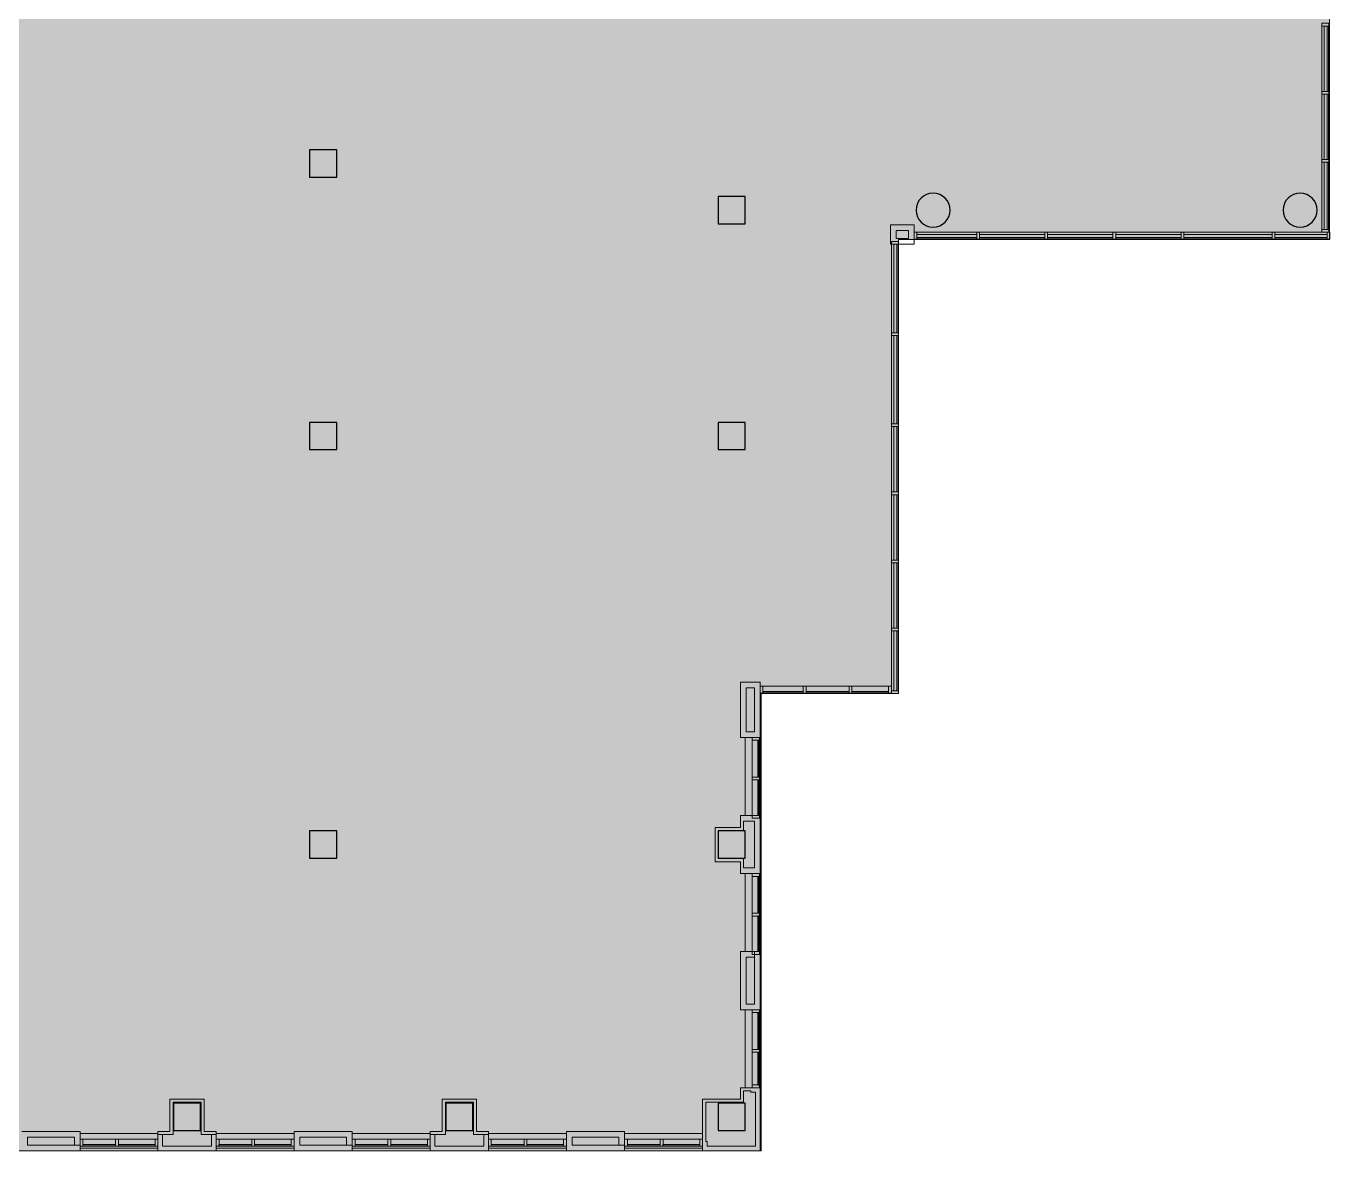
# Model space of a CAD drawing. Header units: inches. Extents: x 45807 to 48637, y -37659 to -35436.
# Drawn here: x 47488 to 48637, y -37659 to -36668 of the extents above; entities that cross this region are included whole.
import ezdxf

# ---------------------------------------------------------------- set-up
doc = ezdxf.new("R2010")
doc.units = ezdxf.units.IN
doc.header["$MEASUREMENT"] = 0
for name, color, linetype, lineweight in [('A-DETL-GENF', 92, 'Continuous', 9), ('A-DETL-THIN', 151, 'Continuous', 9), ('A-GLAZ-CURT', 52, 'Continuous', 9), ('A-GLAZ-CWMG', 51, 'Continuous', 9), ('A-WALL', 113, 'Continuous', 9), ('I-WALL', 2, 'Continuous', 9), ('S-COLS', 52, 'Continuous', 9)]:
    doc.layers.add(name, color=color, linetype=linetype, lineweight=lineweight)

# ---------------------------------------------------------------- blocks, each defined once
blk = doc.blocks.new('Concrete-Rectangular-Column - 24 x 24-V12-FIRST FLOOR DEMOLITION')
at = {"layer": 'S-COLS', "lineweight": 30}
for p, q in [((12, 12), (-12, 12)), ((-12, 12), (-12, -12)), ((12, -12), (12, 12)), ((-12, -12), (12, -12))]:
    blk.add_line(p, q, dxfattribs=at)
blk = doc.blocks.new('Concrete-Round-Column - 30_-4805940-FIRST FLOOR DEMOLITION')
at = {"layer": 'S-COLS', "lineweight": 30}
for start, end in [(360, 180), (180, 360)]:
    blk.add_arc((0, 0), 15, start, end, dxfattribs=at)
blk = doc.blocks.new('System Panel - Glazed-4831619-FIRST FLOOR DEMOLITION')
at = {"layer": 'A-GLAZ-CURT', "lineweight": 13}
for p, q in [((15.7, -0.7), (-15.7, -0.7)), ((-15.7, -0.7), (-15.7, -1.8)), ((-15.7, -1.8), (15.7, -1.8)), ((15.7, -1.8), (15.7, -0.7))]:
    blk.add_line(p, q, dxfattribs=at)
blk = doc.blocks.new('Rectangular Mullion - 2_5_ x 5_ rectangular 2-4831617-FIRST FLOOR DEMOLITION')
at = {"layer": 'A-GLAZ-CWMG'}
for p, q in [((48127.6, -37331.8), (48127.6, -37363.2)), ((48133.8, -37331.8), (48133.8, -37363.2))]:
    blk.add_line(p, q, dxfattribs=at)
blk = doc.blocks.new('Rectangular Mullion - 2_5_ x 5_ rectangular 2-V19-FIRST FLOOR DEMOLITION')
at = {"layer": 'A-GLAZ-CWMG', "lineweight": 20}
for p, q in [((-2.5, 2.125), (0, 2.125)), ((-2.5, -4.125), (-2.5, 2.125)), ((0, 2.125), (0, -4.125)), ((0, -4.125), (-2.5, -4.125))]:
    blk.add_line(p, q, dxfattribs=at)
blk = doc.blocks.new('Rectangular Mullion - 2_5_ x 5_ rectangular 2-V20-FIRST FLOOR DEMOLITION')
at = {"layer": 'A-GLAZ-CWMG', "lineweight": 20}
for p, q in [((0, 2.125), (-2.5, 2.125)), ((-2.5, 2.125), (-2.5, -4.125)), ((0, -4.125), (0, 2.125)), ((-2.5, -4.125), (0, -4.125))]:
    blk.add_line(p, q, dxfattribs=at)
blk = doc.blocks.new('System Panel - Glazed-4831179-FIRST FLOOR DEMOLITION')
at = {"layer": 'A-GLAZ-CURT', "lineweight": 13}
for p, q in [((16.2, -0.7), (-16.2, -0.7)), ((-16.2, -0.7), (-16.2, -1.8)), ((-16.2, -1.8), (16.2, -1.8)), ((16.2, -1.8), (16.2, -0.7))]:
    blk.add_line(p, q, dxfattribs=at)
blk = doc.blocks.new('Rectangular Mullion - 2_5_ x 5_ rectangular 2-4831178-FIRST FLOOR DEMOLITION')
at = {"layer": 'A-GLAZ-CWMG'}
for p, q in [((48068.6, -35617), (48068.6, -35649.3)), ((48074.8, -35617), (48074.8, -35649.3))]:
    blk.add_line(p, q, dxfattribs=at)
blk = doc.blocks.new('Rectangular Mullion - 2_5_ x 5_ rectangular 2-V21-FIRST FLOOR DEMOLITION')
at = {"layer": 'A-GLAZ-CWMG', "lineweight": 20}
for p, q in [((-2.25, 2.125), (0.25, 2.125)), ((-2.25, -4.125), (-2.25, 2.125)), ((0.25, 2.125), (0.25, -4.125)), ((0.25, -4.125), (-2.25, -4.125))]:
    blk.add_line(p, q, dxfattribs=at)
blk = doc.blocks.new('System Panel - Glazed-4831256-FIRST FLOOR DEMOLITION')
at = {"layer": 'A-GLAZ-CURT', "lineweight": 13}
for p, q in [((14.5, -0.7), (-14.5, -0.7)), ((-14.5, -0.7), (-14.5, -1.7)), ((-14.5, -1.7), (14.5, -1.7)), ((14.5, -1.7), (14.5, -0.7))]:
    blk.add_line(p, q, dxfattribs=at)
blk = doc.blocks.new('Rectangular Mullion - 2_5_ x 5_ rectangular 2-4831254-FIRST FLOOR DEMOLITION')
at = {"layer": 'A-GLAZ-CWMG'}
for p, q in [((48068.6, -35891.8), (48068.6, -35920.7)), ((48074.8, -35891.8), (48074.8, -35920.7))]:
    blk.add_line(p, q, dxfattribs=at)
blk = doc.blocks.new('Rectangular Mullion - 2_5_ x 5_ rectangular 2-4833379-FIRST FLOOR DEMOLITION')
at = {"layer": 'A-GLAZ-CWMG'}
for p, q in [((48250.2, -36937.8), (48250.2, -36859.8)), ((48256.4, -36937.8), (48256.4, -36859.8))]:
    blk.add_line(p, q, dxfattribs=at)
blk = doc.blocks.new('Rectangular Mullion - 2_5_ x 5_ rectangular 2-4833024-FIRST FLOOR DEMOLITION')
at = {"layer": 'A-GLAZ-CWMG', "lineweight": 20}
for p, q in [((0, 4.125), (-2.5, 4.125)), ((-2.5, 4.125), (-2.5, -2.125)), ((0, -2.125), (0, 4.125)), ((-2.5, -2.125), (0, -2.125))]:
    blk.add_line(p, q, dxfattribs=at)
blk = doc.blocks.new('System Panel - Glazed-4833383-FIRST FLOOR DEMOLITION')
at = {"layer": 'A-GLAZ-CURT', "lineweight": 13}
for p, q in [((39, 1.75), (-39, 1.75)), ((-39, 1.75), (-39, 0.75)), ((-39, 0.75), (39, 0.75)), ((39, 0.75), (39, 1.75))]:
    blk.add_line(p, q, dxfattribs=at)
blk = doc.blocks.new('Rectangular Mullion - 2_5_ x 5_ rectangular 2-4833028-FIRST FLOOR DEMOLITION')
at = {"layer": 'A-GLAZ-CWMG', "lineweight": 20}
for p, q in [((-2.5, 4.125), (0, 4.125)), ((-2.5, -2.125), (-2.5, 4.125)), ((0, 4.125), (0, -2.125)), ((0, -2.125), (-2.5, -2.125))]:
    blk.add_line(p, q, dxfattribs=at)
blk = doc.blocks.new('Rectangular Mullion - 2_5_ x 5_ rectangular 3-4833380-FIRST FLOOR DEMOLITION')
at = {"layer": 'A-GLAZ-CWMG'}
for p, q in [((48252.3, -36937.8), (48252.3, -36859.8)), ((48256.3, -36859.8), (48256.3, -36937.8))]:
    blk.add_line(p, q, dxfattribs=at)
blk = doc.blocks.new('System Panel - Glazed-4833030-FIRST FLOOR DEMOLITION')
at = {"layer": 'A-GLAZ-CURT', "lineweight": 13}
for p, q in [((28.8, 1.8), (-28.8, 1.8)), ((-28.8, 1.8), (-28.8, 0.7)), ((-28.8, 0.7), (28.8, 0.7)), ((28.8, 0.7), (28.8, 1.8))]:
    blk.add_line(p, q, dxfattribs=at)
blk = doc.blocks.new('Rectangular Mullion - 2_5_ x 5_ rectangular 2-4833015-FIRST FLOOR DEMOLITION')
at = {"layer": 'A-GLAZ-CWMG'}
for p, q in [((48250.2, -37138.1), (48250.2, -37080.6)), ((48256.4, -37138.1), (48256.4, -37080.6))]:
    blk.add_line(p, q, dxfattribs=at)
blk = doc.blocks.new('Rectangular Mullion - 2_5_ x 5_ rectangular 3-4833017-FIRST FLOOR DEMOLITION')
at = {"layer": 'A-GLAZ-CWMG'}
for p, q in [((48252.3, -37138.1), (48252.3, -37080.6)), ((48256.3, -37080.6), (48256.3, -37138.1))]:
    blk.add_line(p, q, dxfattribs=at)
blk = doc.blocks.new('System Panel - Glazed-4833032-FIRST FLOOR DEMOLITION')
at = {"layer": 'A-GLAZ-CURT', "lineweight": 13}
for p, q in [((26.3, 1.8), (-26.3, 1.8)), ((-26.3, 1.8), (-26.3, 0.7)), ((-26.3, 0.7), (26.3, 0.7)), ((26.3, 0.7), (26.3, 1.8))]:
    blk.add_line(p, q, dxfattribs=at)
blk = doc.blocks.new('Rectangular Mullion - 2_5_ x 5_ rectangular 2-4833019-FIRST FLOOR DEMOLITION')
at = {"layer": 'A-GLAZ-CWMG'}
for p, q in [((48250.2, -37249.3), (48250.2, -37200.7)), ((48256.4, -37253.3), (48256.4, -37200.7))]:
    blk.add_line(p, q, dxfattribs=at)
blk = doc.blocks.new('Rectangular Mullion - 2_5_ x 5_ rectangular 3-4833020-FIRST FLOOR DEMOLITION')
at = {"layer": 'A-GLAZ-CWMG'}
for p, q in [((48252.3, -37253.3), (48252.3, -37200.7)), ((48256.3, -37200.7), (48256.3, -37253.3))]:
    blk.add_line(p, q, dxfattribs=at)
blk = doc.blocks.new('Rectangular Mullion - 2_5_ x 5_ rectangular 2-4833021-FIRST FLOOR DEMOLITION')
at = {"layer": 'A-GLAZ-CWMG', "lineweight": 20}
for p, q in [((-2.25, 4.125), (0.25, 4.125)), ((-2.25, -2.125), (-2.25, 4.125)), ((0.25, 4.125), (0.25, -2.125)), ((0.25, -2.125), (-2.25, -2.125))]:
    blk.add_line(p, q, dxfattribs=at)
blk = doc.blocks.new('System Panel - Glazed-4833232-FIRST FLOOR DEMOLITION')
at = {"layer": 'A-GLAZ-CURT', "lineweight": 13}
for p, q in [((28.75, 1.75), (-28.75, 1.75)), ((-28.75, 1.75), (-28.75, 0.75)), ((-28.75, 0.75), (28.75, 0.75)), ((28.75, 0.75), (28.75, 1.75))]:
    blk.add_line(p, q, dxfattribs=at)
blk = doc.blocks.new('Rectangular Mullion - 2_5_ x 5_ rectangular 2-4833226-FIRST FLOOR DEMOLITION')
at = {"layer": 'A-GLAZ-CWMG'}
for p, q in [((48250.2, -37078.1), (48250.2, -37020.6)), ((48256.4, -37078.1), (48256.4, -37020.6))]:
    blk.add_line(p, q, dxfattribs=at)
blk = doc.blocks.new('Rectangular Mullion - 2_5_ x 5_ rectangular 3-4833227-FIRST FLOOR DEMOLITION')
at = {"layer": 'A-GLAZ-CWMG'}
for p, q in [((48252.3, -37078.1), (48252.3, -37020.6)), ((48256.3, -37020.6), (48256.3, -37078.1))]:
    blk.add_line(p, q, dxfattribs=at)
blk = doc.blocks.new('System Panel - Glazed-4833234-FIRST FLOOR DEMOLITION')
at = {"layer": 'A-GLAZ-CURT', "lineweight": 13}
for p, q in [((38.875, 1.75), (-38.875, 1.75)), ((-38.875, 1.75), (-38.875, 0.75)), ((-38.875, 0.75), (38.875, 0.75)), ((38.875, 0.75), (38.875, 1.75))]:
    blk.add_line(p, q, dxfattribs=at)
blk = doc.blocks.new('Rectangular Mullion - 2_5_ x 5_ rectangular 2-4833229-FIRST FLOOR DEMOLITION')
at = {"layer": 'A-GLAZ-CWMG'}
for p, q in [((48250.2, -37018.1), (48250.2, -36940.3)), ((48256.4, -37018.1), (48256.4, -36940.3))]:
    blk.add_line(p, q, dxfattribs=at)
blk = doc.blocks.new('Rectangular Mullion - 2_5_ x 5_ rectangular 3-4833230-FIRST FLOOR DEMOLITION')
at = {"layer": 'A-GLAZ-CWMG'}
for p, q in [((48252.3, -37018.1), (48252.3, -36940.3)), ((48256.3, -36940.3), (48256.3, -37018.1))]:
    blk.add_line(p, q, dxfattribs=at)
blk = doc.blocks.new('Rectangular Mullion - 2_5_ x 5_ rectangular 2-4833617-FIRST FLOOR DEMOLITION')
at = {"layer": 'A-GLAZ-CWMG'}
for p, q in [((48588.2, -36849.2), (48629.6, -36849.2)), ((48588.2, -36855.5), (48634.2, -36855.5))]:
    blk.add_line(p, q, dxfattribs=at)
blk = doc.blocks.new('Rectangular Mullion - 2_5_ x 5_ rectangular 2-V25-FIRST FLOOR DEMOLITION')
at = {"layer": 'A-GLAZ-CWMG', "lineweight": 20}
for p, q in [((0, 4.125), (-2.5, 4.125)), ((-2.5, 4.125), (-2.5, -2.125)), ((0, -2.125), (0, 4.125)), ((-2.5, -2.125), (0, -2.125))]:
    blk.add_line(p, q, dxfattribs=at)
blk = doc.blocks.new('System Panel - Glazed-4833621-FIRST FLOOR DEMOLITION')
at = {"layer": 'A-GLAZ-CURT', "lineweight": 13}
for p, q in [((23, 1.75), (-23, 1.75)), ((-23, 1.75), (-23, 0.75)), ((-23, 0.75), (23, 0.75)), ((23, 0.75), (23, 1.75))]:
    blk.add_line(p, q, dxfattribs=at)
blk = doc.blocks.new('Rectangular Mullion - 2_5_ x 5_ rectangular 3-4833618-FIRST FLOOR DEMOLITION')
at = {"layer": 'A-GLAZ-CWMG'}
for p, q in [((48588.2, -36851.3), (48634.2, -36851.3)), ((48634.2, -36855.3), (48588.2, -36855.3))]:
    blk.add_line(p, q, dxfattribs=at)
blk = doc.blocks.new('Rectangular Mullion - 2_5_ x 5_ rectangular 2-V26-FIRST FLOOR DEMOLITION')
at = {"layer": 'A-GLAZ-CWMG'}
for p, q in [((48272.7, -36849.2), (48325.4, -36849.2)), ((48272.7, -36855.5), (48325.4, -36855.5))]:
    blk.add_line(p, q, dxfattribs=at)
blk = doc.blocks.new('System Panel - Glazed-4833772-FIRST FLOOR DEMOLITION')
at = {"layer": 'A-GLAZ-CURT', "lineweight": 13}
for p, q in [((29.6, 1.8), (-29.6, 1.8)), ((-29.6, 1.8), (-29.6, 0.7)), ((-29.6, 0.7), (29.6, 0.7)), ((29.6, 0.7), (29.6, 1.8))]:
    blk.add_line(p, q, dxfattribs=at)
blk = doc.blocks.new('Rectangular Mullion - 2_5_ x 5_ rectangular 2-4833769-FIRST FLOOR DEMOLITION')
at = {"layer": 'A-GLAZ-CWMG'}
for p, q in [((48629.6, -36846.8), (48629.6, -36787.7)), ((48635.8, -36846.8), (48635.8, -36787.7))]:
    blk.add_line(p, q, dxfattribs=at)
blk = doc.blocks.new('Rectangular Mullion - 2_5_ x 5_ rectangular 3-4833770-FIRST FLOOR DEMOLITION')
at = {"layer": 'A-GLAZ-CWMG'}
for p, q in [((48631.7, -36846.8), (48631.7, -36787.7)), ((48635.7, -36787.7), (48635.7, -36846.8))]:
    blk.add_line(p, q, dxfattribs=at)
blk = doc.blocks.new('System Panel - Glazed-4835442-FIRST FLOOR DEMOLITION')
at = {"layer": 'A-GLAZ-CURT', "lineweight": 13}
for p, q in [((17.8, -0.7), (-17.8, -0.7)), ((-17.8, -0.7), (-17.8, -1.8)), ((-17.8, -1.8), (17.8, -1.8)), ((17.8, -1.8), (17.8, -0.7))]:
    blk.add_line(p, q, dxfattribs=at)
blk = doc.blocks.new('Rectangular Mullion - 2_5_ x 5_ rectangular 2-4835438-FIRST FLOOR DEMOLITION')
at = {"layer": 'A-GLAZ-CWMG'}
for p, q in [((48172.5, -37249.3), (48136.9, -37249.3)), ((48172.5, -37255.5), (48136.9, -37255.5))]:
    blk.add_line(p, q, dxfattribs=at)
blk = doc.blocks.new('System Panel - Glazed-4835425-FIRST FLOOR DEMOLITION')
at = {"layer": 'A-GLAZ-CURT', "lineweight": 13}
for p, q in [((18.9, -0.7), (-18.9, -0.7)), ((-18.9, -0.7), (-18.9, -1.8)), ((-18.9, -1.8), (18.9, -1.8)), ((18.9, -1.8), (18.9, -0.7))]:
    blk.add_line(p, q, dxfattribs=at)
blk = doc.blocks.new('Rectangular Mullion - 2_5_ x 5_ rectangular 2-4835440-FIRST FLOOR DEMOLITION')
at = {"layer": 'A-GLAZ-CWMG'}
for p, q in [((48212.8, -37249.3), (48175, -37249.3)), ((48212.8, -37255.5), (48175, -37255.5))]:
    blk.add_line(p, q, dxfattribs=at)

msp = doc.modelspace()

# ---------------------------------------------------------------- hatches: boundary and pattern name
at = {"layer": 'A-DETL-GENF'}
h = msp.add_hatch(color=9, dxfattribs=at)
h.paths.add_polyline_path([(48135.4, -37658.8), (48135.4, -37255.8), (48256.4, -37255.8), (48256.4, -36855.8), (48636.4, -36855.8), (48636.4, -36432.8), (48075.4, -36432.8), (48075.4, -35435.8), (45807.4, -35435.8), (45807.4, -36911.1), (46010.1, -36911.1), (46010.1, -36715.5), (46346.4, -36715.5), (46346.4, -36862), (46862.1, -36862), (46862.1, -37049.3), (46569.9, -37049.3), (46569.9, -37658.8), (48134.4, -37658.8)], flags=0)
h.paths.add_polyline_path([(46426.1, -36636.5), (46426.1, -36636.5), (46425.7, -36636.3)], flags=0)
h.paths.add_polyline_path([(46424.2, -36620.6), (46424.2, -36620.6), (46424.3, -36620.5)], flags=0)
h.paths.add_polyline_path([(46426.1, -36600.5), (46426.1, -36600.5), (46425.2, -36599.9)], flags=0)
h.paths.add_polyline_path([(46424.2, -36584.6), (46424.2, -36584.6), (46424.3, -36584.5)], flags=0)
h.paths.add_polyline_path([(46747.5, -36560.8), (46747.5, -36560.8), (46747.5, -36546.8)], flags=0)
h.paths.add_polyline_path([(46747.5, -36575.2), (46747.5, -36575.2), (46747.5, -36560.8)], flags=0)
h.paths.add_polyline_path([(46749.6, -36574.7), (46749.6, -36574.7), (46750, -36574.7)], flags=0)
h.paths.add_polyline_path([(46433.9, -36566.6), (46433.9, -36566.6), (46433.9, -36564.8)], flags=0)
h.paths.add_polyline_path([(46426.1, -36564.5), (46426.1, -36564.5), (46425.2, -36563.9)], flags=0)
h.paths.add_polyline_path([(46424.2, -36548.6), (46424.2, -36548.6), (46424.3, -36548.5)], flags=0)
h.paths.add_polyline_path([(46749.6, -36538.7), (46749.6, -36538.7), (46750, -36538.7)], flags=0)
h.paths.add_polyline_path([(46426.1, -36528.5), (46426.1, -36528.5), (46425.2, -36527.9)], flags=0)
h.paths.add_polyline_path([(46747.5, -36517.7), (46747.5, -36517.7), (46747.5, -36514.3)], flags=0)
h.paths.add_polyline_path([(46424.2, -36512.6), (46424.2, -36512.6), (46424.3, -36512.5)], flags=0)
h.paths.add_polyline_path([(46749.6, -36502.7), (46749.6, -36502.7), (46750, -36502.7)], flags=0)
h.paths.add_polyline_path([(46426.1, -36492.5), (46426.1, -36492.5), (46425.2, -36491.9)], flags=0)
h.paths.add_polyline_path([(46747.5, -36474.7), (46747.5, -36474.7), (46747.5, -36473.5)], flags=0)
h.paths.add_polyline_path([(46747.5, -36489), (46747.5, -36489), (46747.5, -36478.3)], flags=0)
h.paths.add_polyline_path([(46749.6, -36466.7), (46749.6, -36466.7), (46750, -36466.7)], flags=0)

# ---------------------------------------------------------------- linework, layer by layer
at = {"layer": 'A-DETL-THIN'}
for p, q in [((48636.4, -36855.8), (48636.4, -36432.8)), ((48256.4, -37255.8), (48256.4, -36855.8)), ((48256.4, -36855.8), (48636.4, -36855.8)), ((48135.4, -37658.8), (48135.4, -37255.8)), ((48135.4, -37255.8), (48256.4, -37255.8)), ((46569.9, -37658.8), (48135.4, -37658.8))]:
    msp.add_line(p, q, dxfattribs=at)
at = {"layer": 'A-WALL'}
for p, q in [((48121.4, -37363.2), (48121.4, -37294.5)), ((48134.4, -37294.5), (48134.4, -37363.2)), ((48121.4, -37483.2), (48121.4, -37414.5)), ((48134.4, -37414.5), (48134.4, -37483.2)), ((48121.4, -37603.2), (48121.4, -37534.5)), ((48134.4, -37534.5), (48134.4, -37603.2)), ((47535.1, -37643.4), (47603.8, -37643.4)), ((47655.1, -37643.4), (47723.8, -37643.4)), ((47775.1, -37643.4), (47843.8, -37643.4)), ((47895.1, -37643.4), (47963.8, -37643.4)), ((48015.1, -37643.4), (48083.8, -37643.4)), ((47603.8, -37656.4), (47535.1, -37656.4)), ((47723.8, -37656.4), (47655.1, -37656.4)), ((47843.8, -37656.4), (47775.1, -37656.4)), ((47963.8, -37656.4), (47895.1, -37656.4)), ((48083.8, -37656.4), (48015.1, -37656.4))]:
    msp.add_line(p, q, dxfattribs=at)
at = {"layer": 'A-WALL', "lineweight": 13}
for p, q in [((48129.4, -37483.2), (48129.4, -37488.2)), ((47603.8, -37644.3), (47607.8, -37644.3)), ((47651.1, -37644.3), (47655.1, -37644.3)), ((47843.8, -37644.3), (47847.8, -37644.3)), ((47891.1, -37644.3), (47895.1, -37644.3)), ((47535.1, -37653.8), (47530.1, -37653.8)), ((47775.1, -37653.8), (47770.1, -37653.8)), ((48015.1, -37653.8), (48010.1, -37653.8))]:
    msp.add_line(p, q, dxfattribs=at)
at = {"layer": 'I-WALL', "lineweight": 13}
for p, q in [((48270.2, -36842.8), (48249.4, -36842.8)), ((48249.4, -36842.8), (48249.4, -36859.8)), ((48254.4, -36847.8), (48265.2, -36847.8)), ((48254.4, -36854.8), (48254.4, -36847.8)), ((48265.2, -36847.8), (48265.2, -36854.8)), ((48270.2, -36859.8), (48270.2, -36842.8)), ((48249.4, -36859.8), (48270.2, -36859.8)), ((48265.2, -36854.8), (48254.4, -36854.8)), ((48134.4, -37245.8), (48117.2, -37245.8)), ((48117.2, -37245.8), (48117.2, -37294.5)), ((48122.2, -37250.8), (48129.4, -37250.8)), ((48122.2, -37289.5), (48122.2, -37250.8)), ((48129.4, -37250.8), (48129.4, -37289.5)), ((48134.4, -37294.5), (48134.4, -37245.8)), ((48117.2, -37294.5), (48134.4, -37294.5)), ((48129.4, -37289.5), (48122.2, -37289.5)), ((48117.2, -37363.2), (48117.2, -37373.7)), ((48134.4, -37363.2), (48117.2, -37363.2)), ((48119.9, -37376.5), (48119.9, -37368.2)), ((48119.9, -37368.2), (48129.4, -37368.2)), ((48129.4, -37368.2), (48129.4, -37409.5)), ((48134.4, -37414.5), (48134.4, -37363.2)), ((48117.2, -37373.7), (48094.9, -37373.7)), ((48094.9, -37373.7), (48094.9, -37404)), ((48097.7, -37376.5), (48119.9, -37376.5)), ((48097.7, -37376.8), (48097.7, -37376.5)), ((48097.7, -37401.2), (48097.7, -37400.8)), ((48119.9, -37401.2), (48097.7, -37401.2)), ((48119.9, -37409.5), (48119.9, -37401.2)), ((48094.9, -37404), (48117.2, -37404)), ((48117.2, -37404), (48117.2, -37414.5)), ((48117.2, -37414.5), (48134.4, -37414.5)), ((48129.4, -37409.5), (48119.9, -37409.5)), ((48134.4, -37483.2), (48117.2, -37483.2)), ((48117.2, -37483.2), (48117.2, -37534.5)), ((48134.4, -37534.5), (48134.4, -37483.2)), ((48122.2, -37488.2), (48129.4, -37488.2)), ((48122.2, -37529.5), (48122.2, -37488.2)), ((48129.4, -37488.2), (48129.4, -37529.5)), ((48129.4, -37529.5), (48122.2, -37529.5)), ((48117.2, -37534.5), (48134.4, -37534.5)), ((48134.4, -37603.2), (48117.2, -37603.2)), ((48117.2, -37603.2), (48117.2, -37613.2)), ((48119.9, -37606), (48126.2, -37606)), ((48119.9, -37616), (48119.9, -37606)), ((48126.2, -37606), (48126.2, -37607.2)), ((48126.2, -37607.2), (48130.4, -37607.2)), ((48130.4, -37607.2), (48130.4, -37654.8)), ((48134.4, -37658.8), (48134.4, -37603.2)), ((47644.6, -37613.2), (47614.3, -37613.2)), ((47614.3, -37613.2), (47614.3, -37641.6)), ((47617.1, -37616), (47641.8, -37616)), ((47617.1, -37644.3), (47617.1, -37616)), ((47641.8, -37616), (47641.8, -37644.3)), ((47644.6, -37641.6), (47644.6, -37613.2)), ((47884.6, -37613.2), (47854.3, -37613.2)), ((47854.3, -37613.2), (47854.3, -37641.6)), ((47857.1, -37616), (47881.8, -37616)), ((47857.1, -37644.3), (47857.1, -37616)), ((47881.8, -37616), (47881.8, -37644.3)), ((47884.6, -37641.6), (47884.6, -37613.2)), ((48117.2, -37613.2), (48083.8, -37613.2)), ((48083.8, -37613.2), (48083.8, -37658.8)), ((48086.6, -37616), (48119.9, -37616)), ((48086.6, -37650.6), (48086.6, -37616)), ((47535.1, -37641.6), (47483.8, -37641.6)), ((47535.1, -37658.8), (47535.1, -37641.6)), ((47614.3, -37641.6), (47603.8, -37641.6)), ((47603.8, -37641.6), (47603.8, -37658.8)), ((47607.8, -37644.3), (47617.1, -37644.3)), ((47607.8, -37654.8), (47607.8, -37644.3)), ((47641.8, -37644.3), (47651.1, -37644.3)), ((47655.1, -37641.6), (47644.6, -37641.6)), ((47651.1, -37644.3), (47651.1, -37654.8)), ((47655.1, -37658.8), (47655.1, -37641.6)), ((47723.8, -37641.6), (47723.8, -37658.8)), ((47775.1, -37641.6), (47723.8, -37641.6)), ((47775.1, -37658.8), (47775.1, -37641.6)), ((47854.3, -37641.6), (47843.8, -37641.6)), ((47843.8, -37641.6), (47843.8, -37658.8)), ((47847.8, -37644.3), (47857.1, -37644.3)), ((47847.8, -37654.8), (47847.8, -37644.3)), ((47881.8, -37644.3), (47891.1, -37644.3)), ((47895.1, -37641.6), (47884.6, -37641.6)), ((47891.1, -37644.3), (47891.1, -37654.8)), ((47895.1, -37658.8), (47895.1, -37641.6)), ((47963.8, -37641.6), (47963.8, -37658.8)), ((48015.1, -37641.6), (47963.8, -37641.6)), ((48015.1, -37658.8), (48015.1, -37641.6)), ((47488.8, -37653.8), (47488.8, -37646.6)), ((47488.8, -37646.6), (47530.1, -37646.6)), ((47530.1, -37653.8), (47488.8, -37653.8)), ((47530.1, -37646.6), (47530.1, -37653.8)), ((47651.1, -37654.8), (47607.8, -37654.8)), ((47728.8, -37653.8), (47728.8, -37646.6)), ((47728.8, -37646.6), (47770.1, -37646.6)), ((47770.1, -37653.8), (47728.8, -37653.8)), ((47770.1, -37646.6), (47770.1, -37653.8)), ((47891.1, -37654.8), (47847.8, -37654.8)), ((47968.8, -37653.8), (47968.8, -37646.6)), ((47968.8, -37646.6), (48010.1, -37646.6)), ((48010.1, -37653.8), (47968.8, -37653.8)), ((48010.1, -37646.6), (48010.1, -37653.8)), ((48087.8, -37650.6), (48086.6, -37650.6)), ((48087.8, -37654.8), (48087.8, -37650.6)), ((48130.4, -37654.8), (48087.8, -37654.8)), ((47483.8, -37658.8), (47535.1, -37658.8)), ((47603.8, -37658.8), (47655.1, -37658.8)), ((47723.8, -37658.8), (47775.1, -37658.8)), ((47843.8, -37658.8), (47895.1, -37658.8)), ((47963.8, -37658.8), (48015.1, -37658.8)), ((48083.8, -37658.8), (48134.4, -37658.8))]:
    msp.add_line(p, q, dxfattribs=at)

# ---------------------------------------------------------------- block references
at = {"layer": 'A-GLAZ-CURT'}
for name, p, rotation in [('System Panel - Glazed-4833030-FIRST FLOOR DEMOLITION', (48633.7, -36696.4), 270), ('System Panel - Glazed-4833030-FIRST FLOOR DEMOLITION', (48633.7, -36756.4), 270), ('System Panel - Glazed-4833772-FIRST FLOOR DEMOLITION', (48633.7, -36817.3), 270), ('System Panel - Glazed-4833383-FIRST FLOOR DEMOLITION', (48254.3, -36898.8), 270), ('System Panel - Glazed-4833032-FIRST FLOOR DEMOLITION', (48299, -36853.3), 180), ('System Panel - Glazed-4833030-FIRST FLOOR DEMOLITION', (48356.6, -36853.3), 180), ('System Panel - Glazed-4833030-FIRST FLOOR DEMOLITION', (48416.7, -36853.3), 180), ('System Panel - Glazed-4833232-FIRST FLOOR DEMOLITION', (48476.7, -36853.3), 180), ('System Panel - Glazed-4833234-FIRST FLOOR DEMOLITION', (48546.8, -36853.3), 180), ('System Panel - Glazed-4833621-FIRST FLOOR DEMOLITION', (48611.2, -36853.3), 180), ('System Panel - Glazed-4833234-FIRST FLOOR DEMOLITION', (48254.3, -36979.2), 270), ('System Panel - Glazed-4833232-FIRST FLOOR DEMOLITION', (48254.3, -37049.3), 270), ('System Panel - Glazed-4833030-FIRST FLOOR DEMOLITION', (48254.3, -37109.4), 270), ('System Panel - Glazed-4833030-FIRST FLOOR DEMOLITION', (48254.3, -37169.4), 270), ('System Panel - Glazed-4833032-FIRST FLOOR DEMOLITION', (48254.3, -37227), 270), ('System Panel - Glazed-4831179-FIRST FLOOR DEMOLITION', (48131.7, -37313.1), 89.99999999999842), ('System Panel - Glazed-4831619-FIRST FLOOR DEMOLITION', (48131.7, -37347.5), 89.99999999999842), ('System Panel - Glazed-4831179-FIRST FLOOR DEMOLITION', (48131.7, -37433.1), 89.99999999999842), ('System Panel - Glazed-4831619-FIRST FLOOR DEMOLITION', (48131.7, -37467.5), 89.99999999999842), ('System Panel - Glazed-4831179-FIRST FLOOR DEMOLITION', (48131.7, -37553.1), 89.99999999999842), ('System Panel - Glazed-4831256-FIRST FLOOR DEMOLITION', (48131.7, -37586.3), 89.99999999999842)]:
    msp.add_blockref(name, p, dxfattribs=dict(at, rotation=rotation))
for name, p in [('System Panel - Glazed-4835442-FIRST FLOOR DEMOLITION', (48154.7, -37253.4)), ('System Panel - Glazed-4835425-FIRST FLOOR DEMOLITION', (48193.9, -37253.4)), ('System Panel - Glazed-4831179-FIRST FLOOR DEMOLITION', (48231.5, -37253.4)), ('System Panel - Glazed-4831256-FIRST FLOOR DEMOLITION', (47552, -37652.6)), ('System Panel - Glazed-4831179-FIRST FLOOR DEMOLITION', (47585.1, -37652.6)), ('System Panel - Glazed-4831256-FIRST FLOOR DEMOLITION', (47672, -37652.6)), ('System Panel - Glazed-4831179-FIRST FLOOR DEMOLITION', (47705.1, -37652.6)), ('System Panel - Glazed-4831256-FIRST FLOOR DEMOLITION', (47792, -37652.6)), ('System Panel - Glazed-4831179-FIRST FLOOR DEMOLITION', (47825.1, -37652.6)), ('System Panel - Glazed-4831256-FIRST FLOOR DEMOLITION', (47912, -37652.6)), ('System Panel - Glazed-4831179-FIRST FLOOR DEMOLITION', (47945.1, -37652.6)), ('System Panel - Glazed-4831256-FIRST FLOOR DEMOLITION', (48032, -37652.6)), ('System Panel - Glazed-4831179-FIRST FLOOR DEMOLITION', (48065.1, -37652.6))]:
    msp.add_blockref(name, p, dxfattribs=at)
at = {"layer": 'A-GLAZ-CWMG', "extrusion": (0, 0, -1)}
for name, p, rotation in [('Rectangular Mullion - 2_5_ x 5_ rectangular 2-4833021-FIRST FLOOR DEMOLITION', (-48633.7, -36667.3), 270), ('Rectangular Mullion - 2_5_ x 5_ rectangular 2-4833021-FIRST FLOOR DEMOLITION', (-48633.7, -36727.4), 270), ('Rectangular Mullion - 2_5_ x 5_ rectangular 2-4833021-FIRST FLOOR DEMOLITION', (-48633.7, -36787.4), 270), ('Rectangular Mullion - 2_5_ x 5_ rectangular 2-4833028-FIRST FLOOR DEMOLITION', (-48633.7, -36849.3), 270), ('Rectangular Mullion - 2_5_ x 5_ rectangular 2-4833021-FIRST FLOOR DEMOLITION', (-48254.3, -36940.1), 270), ('Rectangular Mullion - 2_5_ x 5_ rectangular 2-4833021-FIRST FLOOR DEMOLITION', (-48254.3, -37020.3), 270), ('Rectangular Mullion - 2_5_ x 5_ rectangular 2-4833021-FIRST FLOOR DEMOLITION', (-48254.3, -37080.3), 270), ('Rectangular Mullion - 2_5_ x 5_ rectangular 2-4833021-FIRST FLOOR DEMOLITION', (-48254.3, -37140.4), 270), ('Rectangular Mullion - 2_5_ x 5_ rectangular 2-4833021-FIRST FLOOR DEMOLITION', (-48254.3, -37200.4), 270), ('Rectangular Mullion - 2_5_ x 5_ rectangular 2-V21-FIRST FLOOR DEMOLITION', (-48174.8, -37253.4), 180), ('Rectangular Mullion - 2_5_ x 5_ rectangular 2-V21-FIRST FLOOR DEMOLITION', (-48215.1, -37253.4), 180), ('Rectangular Mullion - 2_5_ x 5_ rectangular 2-V19-FIRST FLOOR DEMOLITION', (-48250.2, -37253.4), 180), ('Rectangular Mullion - 2_5_ x 5_ rectangular 2-4833028-FIRST FLOOR DEMOLITION', (-48254.3, -37255.8), 270), ('Rectangular Mullion - 2_5_ x 5_ rectangular 2-V19-FIRST FLOOR DEMOLITION', (-48131.7, -37294.5), 90.00000000000156), ('Rectangular Mullion - 2_5_ x 5_ rectangular 2-V21-FIRST FLOOR DEMOLITION', (-48131.7, -37329.6), 90.00000000000156), ('Rectangular Mullion - 2_5_ x 5_ rectangular 2-V19-FIRST FLOOR DEMOLITION', (-48131.7, -37414.5), 90.00000000000156), ('Rectangular Mullion - 2_5_ x 5_ rectangular 2-V21-FIRST FLOOR DEMOLITION', (-48131.7, -37449.6), 90.00000000000156), ('Rectangular Mullion - 2_5_ x 5_ rectangular 2-V19-FIRST FLOOR DEMOLITION', (-48131.7, -37534.5), 90.00000000000156), ('Rectangular Mullion - 2_5_ x 5_ rectangular 2-V21-FIRST FLOOR DEMOLITION', (-48131.7, -37569.6), 90.00000000000156), ('Rectangular Mullion - 2_5_ x 5_ rectangular 2-V21-FIRST FLOOR DEMOLITION', (-47568.7, -37652.6), 180), ('Rectangular Mullion - 2_5_ x 5_ rectangular 2-V19-FIRST FLOOR DEMOLITION', (-47603.8, -37652.6), 180), ('Rectangular Mullion - 2_5_ x 5_ rectangular 2-V21-FIRST FLOOR DEMOLITION', (-47688.7, -37652.6), 180), ('Rectangular Mullion - 2_5_ x 5_ rectangular 2-V19-FIRST FLOOR DEMOLITION', (-47723.8, -37652.6), 180), ('Rectangular Mullion - 2_5_ x 5_ rectangular 2-V21-FIRST FLOOR DEMOLITION', (-47808.7, -37652.6), 180), ('Rectangular Mullion - 2_5_ x 5_ rectangular 2-V19-FIRST FLOOR DEMOLITION', (-47843.8, -37652.6), 180), ('Rectangular Mullion - 2_5_ x 5_ rectangular 2-V21-FIRST FLOOR DEMOLITION', (-47928.7, -37652.6), 180), ('Rectangular Mullion - 2_5_ x 5_ rectangular 2-V19-FIRST FLOOR DEMOLITION', (-47963.8, -37652.6), 180), ('Rectangular Mullion - 2_5_ x 5_ rectangular 2-V21-FIRST FLOOR DEMOLITION', (-48048.7, -37652.6), 180), ('Rectangular Mullion - 2_5_ x 5_ rectangular 2-V19-FIRST FLOOR DEMOLITION', (-48083.8, -37652.6), 180)]:
    msp.add_blockref(name, p, dxfattribs=dict(at, rotation=rotation))
at = {"layer": 'A-GLAZ-CWMG'}
for name, p in [('Rectangular Mullion - 2_5_ x 5_ rectangular 2-4833015-FIRST FLOOR DEMOLITION', (379.4, 413)), ('Rectangular Mullion - 2_5_ x 5_ rectangular 3-4833017-FIRST FLOOR DEMOLITION', (379.4, 413)), ('Rectangular Mullion - 2_5_ x 5_ rectangular 2-4833015-FIRST FLOOR DEMOLITION', (379.4, 353)), ('Rectangular Mullion - 2_5_ x 5_ rectangular 3-4833017-FIRST FLOOR DEMOLITION', (379.4, 353)), ('Rectangular Mullion - 2_5_ x 5_ rectangular 2-4833769-FIRST FLOOR DEMOLITION', (0, 0)), ('Rectangular Mullion - 2_5_ x 5_ rectangular 3-4833770-FIRST FLOOR DEMOLITION', (0, 0)), ('Rectangular Mullion - 2_5_ x 5_ rectangular 2-V26-FIRST FLOOR DEMOLITION', (0, 0)), ('Rectangular Mullion - 2_5_ x 5_ rectangular 2-4833617-FIRST FLOOR DEMOLITION', (0, 0)), ('Rectangular Mullion - 2_5_ x 5_ rectangular 3-4833618-FIRST FLOOR DEMOLITION', (0, 0)), ('Rectangular Mullion - 2_5_ x 5_ rectangular 2-V25-FIRST FLOOR DEMOLITION', (48636.7, -36853.3)), ('Rectangular Mullion - 2_5_ x 5_ rectangular 2-4833379-FIRST FLOOR DEMOLITION', (0, 0)), ('Rectangular Mullion - 2_5_ x 5_ rectangular 3-4833380-FIRST FLOOR DEMOLITION', (0, 0)), ('Rectangular Mullion - 2_5_ x 5_ rectangular 2-4833229-FIRST FLOOR DEMOLITION', (0, 0)), ('Rectangular Mullion - 2_5_ x 5_ rectangular 3-4833230-FIRST FLOOR DEMOLITION', (0, 0)), ('Rectangular Mullion - 2_5_ x 5_ rectangular 2-4833226-FIRST FLOOR DEMOLITION', (0, 0)), ('Rectangular Mullion - 2_5_ x 5_ rectangular 3-4833227-FIRST FLOOR DEMOLITION', (0, 0)), ('Rectangular Mullion - 2_5_ x 5_ rectangular 2-4833015-FIRST FLOOR DEMOLITION', (0, 0)), ('Rectangular Mullion - 2_5_ x 5_ rectangular 3-4833017-FIRST FLOOR DEMOLITION', (0, 0)), ('Rectangular Mullion - 2_5_ x 5_ rectangular 2-4833015-FIRST FLOOR DEMOLITION', (0, -60)), ('Rectangular Mullion - 2_5_ x 5_ rectangular 3-4833017-FIRST FLOOR DEMOLITION', (0, -60)), ('Rectangular Mullion - 2_5_ x 5_ rectangular 2-4833019-FIRST FLOOR DEMOLITION', (0, 0)), ('Rectangular Mullion - 2_5_ x 5_ rectangular 3-4833020-FIRST FLOOR DEMOLITION', (0, 0)), ('Rectangular Mullion - 2_5_ x 5_ rectangular 2-4835438-FIRST FLOOR DEMOLITION', (0, 0)), ('Rectangular Mullion - 2_5_ x 5_ rectangular 2-4835440-FIRST FLOOR DEMOLITION', (0, 0)), ('Rectangular Mullion - 2_5_ x 5_ rectangular 2-4831178-FIRST FLOOR DEMOLITION', (59, -1680)), ('Rectangular Mullion - 2_5_ x 5_ rectangular 2-4831617-FIRST FLOOR DEMOLITION', (0, 0)), ('Rectangular Mullion - 2_5_ x 5_ rectangular 2-4831178-FIRST FLOOR DEMOLITION', (59, -1800)), ('Rectangular Mullion - 2_5_ x 5_ rectangular 2-4831617-FIRST FLOOR DEMOLITION', (0, -120)), ('Rectangular Mullion - 2_5_ x 5_ rectangular 2-4831178-FIRST FLOOR DEMOLITION', (59, -1920)), ('Rectangular Mullion - 2_5_ x 5_ rectangular 2-4831254-FIRST FLOOR DEMOLITION', (59, -1680))]:
    msp.add_blockref(name, p, dxfattribs=at)
at = {"layer": 'A-GLAZ-CWMG', "extrusion": (0, 0, -1)}
for name, p in [('Rectangular Mullion - 2_5_ x 5_ rectangular 2-4833028-FIRST FLOOR DEMOLITION', (-48270.2, -36853.3)), ('Rectangular Mullion - 2_5_ x 5_ rectangular 2-4833021-FIRST FLOOR DEMOLITION', (-48325.6, -36853.3)), ('Rectangular Mullion - 2_5_ x 5_ rectangular 2-4833021-FIRST FLOOR DEMOLITION', (-48385.6, -36853.3)), ('Rectangular Mullion - 2_5_ x 5_ rectangular 2-4833021-FIRST FLOOR DEMOLITION', (-48445.7, -36853.3)), ('Rectangular Mullion - 2_5_ x 5_ rectangular 2-4833021-FIRST FLOOR DEMOLITION', (-48505.7, -36853.3)), ('Rectangular Mullion - 2_5_ x 5_ rectangular 2-4833021-FIRST FLOOR DEMOLITION', (-48585.9, -36853.3))]:
    msp.add_blockref(name, p, dxfattribs=at)
at = {"layer": 'A-GLAZ-CWMG'}
for name, p, rotation in [('Rectangular Mullion - 2_5_ x 5_ rectangular 3-4833020-FIRST FLOOR DEMOLITION', (85526, 11401), 270), ('Rectangular Mullion - 2_5_ x 5_ rectangular 2-4833015-FIRST FLOOR DEMOLITION', (85466, 11401), 270), ('Rectangular Mullion - 2_5_ x 5_ rectangular 3-4833017-FIRST FLOOR DEMOLITION', (85466, 11401), 270), ('Rectangular Mullion - 2_5_ x 5_ rectangular 2-4833015-FIRST FLOOR DEMOLITION', (85526, 11401), 270), ('Rectangular Mullion - 2_5_ x 5_ rectangular 3-4833017-FIRST FLOOR DEMOLITION', (85526, 11401), 270), ('Rectangular Mullion - 2_5_ x 5_ rectangular 2-4833226-FIRST FLOOR DEMOLITION', (85526, 11401), 270), ('Rectangular Mullion - 2_5_ x 5_ rectangular 3-4833227-FIRST FLOOR DEMOLITION', (85526, 11401), 270), ('Rectangular Mullion - 2_5_ x 5_ rectangular 2-4833229-FIRST FLOOR DEMOLITION', (85526, 11401), 270), ('Rectangular Mullion - 2_5_ x 5_ rectangular 3-4833230-FIRST FLOOR DEMOLITION', (85526, 11401), 270), ('Rectangular Mullion - 2_5_ x 5_ rectangular 2-4833024-FIRST FLOOR DEMOLITION', (48254.3, -36857.3), 90.00000000000001), ('Rectangular Mullion - 2_5_ x 5_ rectangular 2-V20-FIRST FLOOR DEMOLITION', (48134.4, -37253.4), 180), ('Rectangular Mullion - 2_5_ x 5_ rectangular 2-4831178-FIRST FLOOR DEMOLITION', (83864.7, 10819.3), 270), ('Rectangular Mullion - 2_5_ x 5_ rectangular 2-V20-FIRST FLOOR DEMOLITION', (48131.7, -37365.7), 269.9999999999984), ('Rectangular Mullion - 2_5_ x 5_ rectangular 2-V20-FIRST FLOOR DEMOLITION', (48131.7, -37485.7), 269.9999999999984), ('Rectangular Mullion - 2_5_ x 5_ rectangular 2-V20-FIRST FLOOR DEMOLITION', (48131.7, -37603.2), 269.9999999999984), ('Rectangular Mullion - 2_5_ x 5_ rectangular 2-V20-FIRST FLOOR DEMOLITION', (47535.1, -37652.6), 180), ('Rectangular Mullion - 2_5_ x 5_ rectangular 2-4831254-FIRST FLOOR DEMOLITION', (83458.3, 10420.1), 270), ('Rectangular Mullion - 2_5_ x 5_ rectangular 2-4831178-FIRST FLOOR DEMOLITION', (83218.3, 10420.1), 269.9999999999911), ('Rectangular Mullion - 2_5_ x 5_ rectangular 2-V20-FIRST FLOOR DEMOLITION', (47655.1, -37652.6), 180), ('Rectangular Mullion - 2_5_ x 5_ rectangular 2-4831254-FIRST FLOOR DEMOLITION', (83578.3, 10420.1), 270), ('Rectangular Mullion - 2_5_ x 5_ rectangular 2-4831178-FIRST FLOOR DEMOLITION', (83338.3, 10420.1), 269.9999999999911), ('Rectangular Mullion - 2_5_ x 5_ rectangular 2-V20-FIRST FLOOR DEMOLITION', (47775.1, -37652.6), 180), ('Rectangular Mullion - 2_5_ x 5_ rectangular 2-4831254-FIRST FLOOR DEMOLITION', (83698.3, 10420.1), 270), ('Rectangular Mullion - 2_5_ x 5_ rectangular 2-4831178-FIRST FLOOR DEMOLITION', (83458.3, 10420.1), 269.9999999999911), ('Rectangular Mullion - 2_5_ x 5_ rectangular 2-V20-FIRST FLOOR DEMOLITION', (47895.1, -37652.6), 180), ('Rectangular Mullion - 2_5_ x 5_ rectangular 2-4831254-FIRST FLOOR DEMOLITION', (83818.3, 10420.1), 270), ('Rectangular Mullion - 2_5_ x 5_ rectangular 2-4831178-FIRST FLOOR DEMOLITION', (83578.3, 10420.1), 269.9999999999911), ('Rectangular Mullion - 2_5_ x 5_ rectangular 2-V20-FIRST FLOOR DEMOLITION', (48015.1, -37652.6), 180), ('Rectangular Mullion - 2_5_ x 5_ rectangular 2-4831254-FIRST FLOOR DEMOLITION', (83938.3, 10420.1), 270), ('Rectangular Mullion - 2_5_ x 5_ rectangular 2-4831178-FIRST FLOOR DEMOLITION', (83698.3, 10420.1), 269.9999999999911)]:
    msp.add_blockref(name, p, dxfattribs=dict(at, rotation=rotation))
at = {"layer": 'S-COLS'}
for name, p in [('Concrete-Rectangular-Column - 24 x 24-V12-FIRST FLOOR DEMOLITION', (47749.4, -36788.8)), ('Concrete-Rectangular-Column - 24 x 24-V12-FIRST FLOOR DEMOLITION', (48109.4, -36829.8)), ('Concrete-Round-Column - 30_-4805940-FIRST FLOOR DEMOLITION', (48286.9, -36829.8)), ('Concrete-Round-Column - 30_-4805940-FIRST FLOOR DEMOLITION', (48610.4, -36829.8)), ('Concrete-Rectangular-Column - 24 x 24-V12-FIRST FLOOR DEMOLITION', (47749.4, -37028.8)), ('Concrete-Rectangular-Column - 24 x 24-V12-FIRST FLOOR DEMOLITION', (48109.4, -37028.8)), ('Concrete-Rectangular-Column - 24 x 24-V12-FIRST FLOOR DEMOLITION', (47749.4, -37388.8)), ('Concrete-Rectangular-Column - 24 x 24-V12-FIRST FLOOR DEMOLITION', (48109.4, -37388.8)), ('Concrete-Rectangular-Column - 24 x 24-V12-FIRST FLOOR DEMOLITION', (47629.4, -37628.8)), ('Concrete-Rectangular-Column - 24 x 24-V12-FIRST FLOOR DEMOLITION', (47869.4, -37628.8)), ('Concrete-Rectangular-Column - 24 x 24-V12-FIRST FLOOR DEMOLITION', (48109.4, -37628.8))]:
    msp.add_blockref(name, p, dxfattribs=at)

doc.saveas('drawing.dxf')
